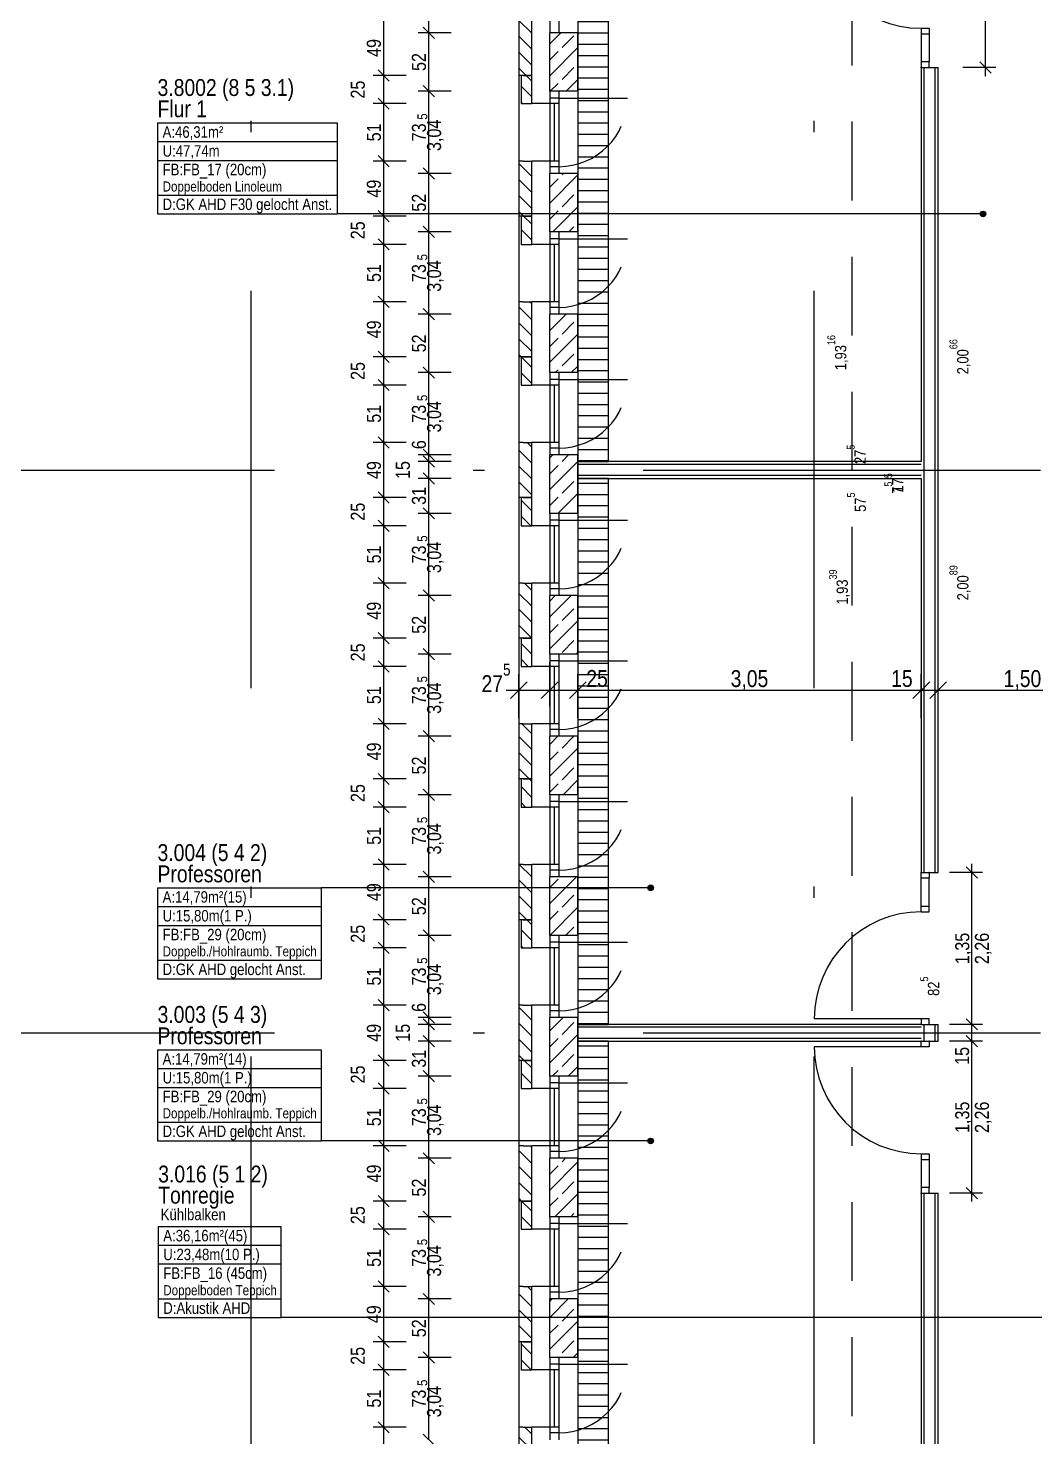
# Model space of a CAD drawing. Extents: x 0.1 to 69.2, y -3.1 to 71.7.
# Drawn here: x 27.83 to 36.78, y 35.44 to 47.95 of the extents above; entities that cross this region are included whole.
import ezdxf

# ---------------------------------------------------------------- set-up
doc = ezdxf.new("R2010")
doc.units = 0
doc.header["$MEASUREMENT"] = 0
doc.linetypes.add('Strichlinie oben', pattern=[0.0012, 0.0007, -0.0005])
doc.linetypes.add('Strichpunktlinie', pattern=[0.006703, 0.003528, -0.001764, 0, -0.001411])
for name, color, linetype in [('A11 Achsen.A', 7, 'Continuous'), ('A27 Unterzug.TK', 7, 'Continuous'), ('A33 Beton Schnitt.TK', 7, 'Continuous'), ('A33 Beton uns oben.TK', 7, 'Continuous'), ('A35 Mauer Schnitt.TK', 7, 'Continuous'), ('A35 Mauer Schnitt_Versatzstein.TK', 7, 'Continuous'), ('A43 Leichte Trennwand.NK', 7, 'Continuous'), ('A48 Fenster.TU', 7, 'Continuous'), ('A54 Heizung Konvektoren.HT', 7, 'Continuous'), ('A71 Bem100.TX', 7, 'Continuous'), ('A74 Raumstempel.TX', 7, 'Continuous')]:
    doc.layers.add(name, color=color, linetype=linetype)
doc.styles.add('ERSTELLTER_STIL_1', font='ARIALN.TTF')
pattern_1 = [(0, (-18.97232, -5.88776), (0, 0.1), [])]
pattern_2 = [(135, (-18.97232, -5.88776), (0.07071068, 0.07071068), [])]
pattern_3 = [(45, (-18.97232, -5.88776), (-0.14142136, 0.14142136), []), (45, (-19.04303, -5.81705), (-0.14142136, 0.14142136), [0.15, -0.05])]

msp = doc.modelspace()

# ---------------------------------------------------------------- hatches: boundary and pattern name
at = {"layer": 'A33 Beton Schnitt.TK', "linetype": 'Continuous', "ltscale": 1000}
h = msp.add_hatch(dxfattribs=at)
h.set_pattern_fill('BETON__STAHLBETON_0003', color=256, scale=100, style=0, pattern_type=2)
h.set_pattern_definition(pattern_3)
h.paths.add_polyline_path([(32.467, 47.914), (32.467, 47.394), (32.547, 47.394), (32.717, 47.394), (32.717, 47.914), (32.547, 47.914)], flags=0)
h = msp.add_hatch(dxfattribs=at)
h.set_pattern_fill('BETON__STAHLBETON_0003', color=256, scale=100, style=0, pattern_type=2)
h.set_pattern_definition(pattern_3)
h.paths.add_polyline_path([(32.467, 46.664), (32.467, 46.144), (32.547, 46.144), (32.717, 46.144), (32.717, 46.664), (32.547, 46.664)], flags=0)
h = msp.add_hatch(dxfattribs=at)
h.set_pattern_fill('BETON__STAHLBETON_0003', color=256, scale=100, style=0, pattern_type=2)
h.set_pattern_definition(pattern_3)
h.paths.add_polyline_path([(32.467, 45.414), (32.467, 44.894), (32.547, 44.894), (32.717, 44.894), (32.717, 45.414), (32.547, 45.414)], flags=0)
h = msp.add_hatch(dxfattribs=at)
h.set_pattern_fill('BETON__STAHLBETON_0003', color=256, scale=100, style=0, pattern_type=2)
h.set_pattern_definition(pattern_3)
h.paths.add_polyline_path([(32.467, 44.164), (32.467, 43.644), (32.547, 43.644), (32.717, 43.644), (32.717, 44.164), (32.547, 44.164)], flags=0)
h = msp.add_hatch(dxfattribs=at)
h.set_pattern_fill('BETON__STAHLBETON_0003', color=256, scale=100, style=0, pattern_type=2)
h.set_pattern_definition(pattern_3)
h.paths.add_polyline_path([(32.467, 42.914), (32.467, 42.394), (32.547, 42.394), (32.717, 42.394), (32.717, 42.914), (32.547, 42.914)], flags=0)
h = msp.add_hatch(dxfattribs=at)
h.set_pattern_fill('BETON__STAHLBETON_0003', color=256, scale=100, style=0, pattern_type=2)
h.set_pattern_definition(pattern_3)
h.paths.add_polyline_path([(32.467, 41.664), (32.467, 41.144), (32.547, 41.144), (32.717, 41.144), (32.717, 41.664), (32.547, 41.664)], flags=0)
h = msp.add_hatch(dxfattribs=at)
h.set_pattern_fill('BETON__STAHLBETON_0003', color=256, scale=100, style=0, pattern_type=2)
h.set_pattern_definition(pattern_3)
h.paths.add_polyline_path([(32.467, 40.414), (32.467, 39.894), (32.547, 39.894), (32.717, 39.894), (32.717, 40.414), (32.547, 40.414)], flags=0)
h = msp.add_hatch(dxfattribs=at)
h.set_pattern_fill('BETON__STAHLBETON_0003', color=256, scale=100, style=0, pattern_type=2)
h.set_pattern_definition(pattern_3)
h.paths.add_polyline_path([(32.467, 39.164), (32.467, 38.644), (32.547, 38.644), (32.717, 38.644), (32.717, 39.164), (32.547, 39.164)], flags=0)
h = msp.add_hatch(dxfattribs=at)
h.set_pattern_fill('BETON__STAHLBETON_0003', color=256, scale=100, style=0, pattern_type=2)
h.set_pattern_definition(pattern_3)
h.paths.add_polyline_path([(32.547, 37.914), (32.467, 37.914), (32.467, 37.394), (32.547, 37.394), (32.717, 37.394), (32.717, 37.914)], flags=0)
h = msp.add_hatch(dxfattribs=at)
h.set_pattern_fill('BETON__STAHLBETON_0003', color=256, scale=100, style=0, pattern_type=2)
h.set_pattern_definition(pattern_3)
h.paths.add_polyline_path([(32.467, 36.144), (32.547, 36.144), (32.717, 36.144), (32.717, 36.664), (32.547, 36.664), (32.467, 36.664)], flags=0)
at = {"layer": 'A35 Mauer Schnitt.TK', "linetype": 'Continuous', "ltscale": 1000}
h = msp.add_hatch(dxfattribs=at)
h.set_pattern_fill('MW_HLZ_0003', color=256, scale=100, style=0, pattern_type=2)
h.set_pattern_definition(pattern_2)
h.paths.add_polyline_path([(32.192, 47.534), (32.307, 47.534), (32.307, 48.024), (32.192, 48.024)], flags=0)
h = msp.add_hatch(dxfattribs=at)
h.set_pattern_fill('MW_HLZ_0003', color=256, scale=100, style=0, pattern_type=2)
h.set_pattern_definition(pattern_2)
h.paths.add_polyline_path([(32.192, 46.284), (32.307, 46.284), (32.307, 46.774), (32.192, 46.774)], flags=0)
h = msp.add_hatch(dxfattribs=at)
h.set_pattern_fill('MW_HLZ_0003', color=256, scale=100, style=0, pattern_type=2)
h.set_pattern_definition(pattern_2)
h.paths.add_polyline_path([(32.192, 45.034), (32.307, 45.034), (32.307, 45.524), (32.192, 45.524)], flags=0)
h = msp.add_hatch(dxfattribs=at)
h.set_pattern_fill('MW_HLZ_0003', color=256, scale=100, style=0, pattern_type=2)
h.set_pattern_definition(pattern_2)
h.paths.add_polyline_path([(32.192, 43.784), (32.307, 43.784), (32.307, 44.274), (32.192, 44.274)], flags=0)
h = msp.add_hatch(dxfattribs=at)
h.set_pattern_fill('MW_HLZ_0003', color=256, scale=100, style=0, pattern_type=2)
h.set_pattern_definition(pattern_2)
h.paths.add_polyline_path([(32.192, 42.534), (32.307, 42.534), (32.307, 43.024), (32.192, 43.024)], flags=0)
h = msp.add_hatch(dxfattribs=at)
h.set_pattern_fill('MW_HLZ_0003', color=256, scale=100, style=0, pattern_type=2)
h.set_pattern_definition(pattern_2)
h.paths.add_polyline_path([(32.192, 41.284), (32.307, 41.284), (32.307, 41.774), (32.192, 41.774)], flags=0)
h = msp.add_hatch(dxfattribs=at)
h.set_pattern_fill('MW_HLZ_0003', color=256, scale=100, style=0, pattern_type=2)
h.set_pattern_definition(pattern_2)
h.paths.add_polyline_path([(32.192, 40.034), (32.307, 40.034), (32.307, 40.524), (32.192, 40.524)], flags=0)
h = msp.add_hatch(dxfattribs=at)
h.set_pattern_fill('MW_HLZ_0003', color=256, scale=100, style=0, pattern_type=2)
h.set_pattern_definition(pattern_2)
h.paths.add_polyline_path([(32.192, 38.784), (32.307, 38.784), (32.307, 39.274), (32.192, 39.274)], flags=0)
h = msp.add_hatch(dxfattribs=at)
h.set_pattern_fill('MW_HLZ_0003', color=256, scale=100, style=0, pattern_type=2)
h.set_pattern_definition(pattern_2)
h.paths.add_polyline_path([(32.192, 37.534), (32.307, 37.534), (32.307, 38.024), (32.192, 38.024)], flags=0)
h = msp.add_hatch(dxfattribs=at)
h.set_pattern_fill('MW_HLZ_0003', color=256, scale=100, style=0, pattern_type=2)
h.set_pattern_definition(pattern_2)
h.paths.add_polyline_path([(32.192, 36.284), (32.307, 36.284), (32.307, 36.774), (32.192, 36.774)], flags=0)
h = msp.add_hatch(dxfattribs=at)
h.set_pattern_fill('MW_HLZ_0003', color=256, scale=100, style=0, pattern_type=2)
h.set_pattern_definition(pattern_2)
h.paths.add_polyline_path([(32.192, 35.034), (32.307, 35.034), (32.307, 35.524), (32.192, 35.524)], flags=0)
at = {"layer": 'A35 Mauer Schnitt_Versatzstein.TK', "linetype": 'Continuous', "ltscale": 1000}
h = msp.add_hatch(dxfattribs=at)
h.set_pattern_fill('MW_HLZ_0003', color=256, scale=100, style=0, pattern_type=2)
h.set_pattern_definition(pattern_2)
h.paths.add_polyline_path([(32.307, 47.284), (32.307, 47.534), (32.212, 47.534), (32.212, 47.284)], flags=0)
h = msp.add_hatch(dxfattribs=at)
h.set_pattern_fill('MW_HLZ_0003', color=256, scale=100, style=0, pattern_type=2)
h.set_pattern_definition(pattern_2)
h.paths.add_polyline_path([(32.307, 46.034), (32.307, 46.284), (32.212, 46.284), (32.212, 46.034)], flags=0)
h = msp.add_hatch(dxfattribs=at)
h.set_pattern_fill('MW_HLZ_0003', color=256, scale=100, style=0, pattern_type=2)
h.set_pattern_definition(pattern_2)
h.paths.add_polyline_path([(32.307, 44.784), (32.307, 45.034), (32.212, 45.034), (32.212, 44.784)], flags=0)
h = msp.add_hatch(dxfattribs=at)
h.set_pattern_fill('MW_HLZ_0003', color=256, scale=100, style=0, pattern_type=2)
h.set_pattern_definition(pattern_2)
h.paths.add_polyline_path([(32.307, 43.534), (32.307, 43.784), (32.212, 43.784), (32.212, 43.534)], flags=0)
h = msp.add_hatch(dxfattribs=at)
h.set_pattern_fill('MW_HLZ_0003', color=256, scale=100, style=0, pattern_type=2)
h.set_pattern_definition(pattern_2)
h.paths.add_polyline_path([(32.307, 42.284), (32.307, 42.534), (32.212, 42.534), (32.212, 42.284)], flags=0)
h = msp.add_hatch(dxfattribs=at)
h.set_pattern_fill('MW_HLZ_0003', color=256, scale=100, style=0, pattern_type=2)
h.set_pattern_definition(pattern_2)
h.paths.add_polyline_path([(32.307, 41.034), (32.307, 41.284), (32.212, 41.284), (32.212, 41.034)], flags=0)
h = msp.add_hatch(dxfattribs=at)
h.set_pattern_fill('MW_HLZ_0003', color=256, scale=100, style=0, pattern_type=2)
h.set_pattern_definition(pattern_2)
h.paths.add_polyline_path([(32.307, 39.784), (32.307, 40.034), (32.212, 40.034), (32.212, 39.784)], flags=0)
h = msp.add_hatch(dxfattribs=at)
h.set_pattern_fill('MW_HLZ_0003', color=256, scale=100, style=0, pattern_type=2)
h.set_pattern_definition(pattern_2)
h.paths.add_polyline_path([(32.307, 38.534), (32.307, 38.784), (32.212, 38.784), (32.212, 38.534)], flags=0)
h = msp.add_hatch(dxfattribs=at)
h.set_pattern_fill('MW_HLZ_0003', color=256, scale=100, style=0, pattern_type=2)
h.set_pattern_definition(pattern_2)
h.paths.add_polyline_path([(32.307, 37.284), (32.307, 37.534), (32.212, 37.534), (32.212, 37.284)], flags=0)
h = msp.add_hatch(dxfattribs=at)
h.set_pattern_fill('MW_HLZ_0003', color=256, scale=100, style=0, pattern_type=2)
h.set_pattern_definition(pattern_2)
h.paths.add_polyline_path([(32.307, 36.034), (32.307, 36.284), (32.212, 36.284), (32.212, 36.034)], flags=0)
at = {"layer": 'A54 Heizung Konvektoren.HT', "linetype": 'Continuous', "ltscale": 1000}
h = msp.add_hatch(dxfattribs=at)
h.set_pattern_fill('HOLZ_SCHALUNG_LIEGEND__1_A2', color=256, scale=100, style=0, pattern_type=2)
h.set_pattern_definition(pattern_1)
h.paths.add_polyline_path([(32.989, 44.104), (32.989, 48.954), (32.717, 48.954), (32.717, 44.104)], flags=0)
h = msp.add_hatch(dxfattribs=at)
h.set_pattern_fill('HOLZ_SCHALUNG_LIEGEND__1_A2', color=256, scale=100, style=0, pattern_type=2)
h.set_pattern_definition(pattern_1)
h.paths.add_polyline_path([(32.989, 39.104), (32.989, 43.954), (32.717, 43.954), (32.717, 39.104)], flags=0)
h = msp.add_hatch(dxfattribs=at)
h.set_pattern_fill('HOLZ_SCHALUNG_LIEGEND__1_A2', color=256, scale=100, style=0, pattern_type=2)
h.set_pattern_definition(pattern_1)
h.paths.add_polyline_path([(32.989, 34.104), (32.989, 38.954), (32.717, 38.954), (32.717, 34.104)], flags=0)
at = {"layer": 'A74 Raumstempel.TX', "linetype": 'Continuous'}
for points in [[(36.341, 46.304), (36.339, 46.314), (36.333, 46.322), (36.325, 46.327), (36.316, 46.329), (36.306, 46.327), (36.298, 46.322), (36.293, 46.314), (36.291, 46.304), (36.293, 46.295), (36.298, 46.287), (36.306, 46.281), (36.316, 46.279), (36.325, 46.281), (36.333, 46.287), (36.339, 46.295)], [(33.388, 40.317), (33.386, 40.326), (33.381, 40.335), (33.373, 40.34), (33.363, 40.342), (33.353, 40.34), (33.345, 40.335), (33.34, 40.326), (33.338, 40.317), (33.34, 40.307), (33.345, 40.299), (33.353, 40.294), (33.363, 40.292), (33.373, 40.294), (33.381, 40.299), (33.386, 40.307)], [(33.388, 38.068), (33.386, 38.078), (33.381, 38.086), (33.373, 38.092), (33.363, 38.093), (33.353, 38.092), (33.345, 38.086), (33.34, 38.078), (33.338, 38.068), (33.34, 38.059), (33.345, 38.051), (33.353, 38.045), (33.363, 38.043), (33.373, 38.045), (33.381, 38.051), (33.386, 38.059)]]:
    msp.add_hatch(color=256, dxfattribs=at).paths.add_polyline_path(points, flags=0)

# ---------------------------------------------------------------- linework, layer by layer
at = {"layer": 'A11 Achsen.A', "linetype": 'Strichpunktlinie', "ltscale": 1000}
for p, q in [((29.812, 66.029), (29.812, -2.341)), ((34.812, 66.029), (34.812, -2.341)), ((19.692, 44.029), (61.182, 44.029)), ((19.692, 39.029), (61.182, 39.029))]:
    msp.add_line(p, q, dxfattribs=at)
at = {"layer": 'A27 Unterzug.TK', "linetype": 'Continuous', "ltscale": 1000}
for p, q in [((32.547, 47.914), (32.467, 47.914)), ((32.717, 47.914), (32.547, 47.914)), ((35.767, 47.604), (35.792, 47.604)), ((35.792, 47.604), (35.837, 47.604)), ((35.837, 47.604), (35.892, 47.604)), ((35.892, 47.604), (35.917, 47.604)), ((32.547, 47.394), (32.467, 47.394)), ((32.717, 47.394), (32.547, 47.394)), ((32.547, 46.664), (32.467, 46.664)), ((32.717, 46.664), (32.547, 46.664)), ((32.547, 46.144), (32.467, 46.144)), ((32.717, 46.144), (32.547, 46.144)), ((32.547, 45.414), (32.467, 45.414)), ((32.717, 45.414), (32.547, 45.414)), ((32.547, 44.894), (32.467, 44.894)), ((32.717, 44.894), (32.547, 44.894)), ((32.547, 44.164), (32.467, 44.164)), ((32.717, 44.164), (32.547, 44.164)), ((32.547, 43.644), (32.467, 43.644)), ((32.717, 43.644), (32.547, 43.644)), ((32.547, 42.914), (32.467, 42.914)), ((32.717, 42.914), (32.547, 42.914)), ((32.547, 42.394), (32.467, 42.394)), ((32.717, 42.394), (32.547, 42.394)), ((32.547, 41.664), (32.467, 41.664)), ((32.717, 41.664), (32.547, 41.664)), ((32.547, 41.144), (32.467, 41.144)), ((32.717, 41.144), (32.547, 41.144)), ((35.767, 40.454), (35.792, 40.454)), ((35.792, 40.454), (35.837, 40.454)), ((35.837, 40.454), (35.892, 40.454)), ((35.892, 40.454), (35.917, 40.454)), ((32.547, 40.414), (32.467, 40.414)), ((32.717, 40.414), (32.547, 40.414)), ((32.547, 39.894), (32.467, 39.894)), ((32.717, 39.894), (32.547, 39.894)), ((32.547, 39.164), (32.467, 39.164)), ((32.717, 39.164), (32.547, 39.164)), ((35.767, 39.104), (35.792, 39.104)), ((35.792, 39.104), (35.837, 39.104)), ((35.837, 39.104), (35.892, 39.104)), ((35.892, 39.104), (35.917, 39.104)), ((35.767, 38.954), (35.792, 38.954)), ((35.792, 38.954), (35.837, 38.954)), ((35.837, 38.954), (35.892, 38.954)), ((35.892, 38.954), (35.917, 38.954)), ((32.547, 38.644), (32.467, 38.644)), ((32.717, 38.644), (32.547, 38.644)), ((32.547, 37.914), (32.467, 37.914)), ((32.717, 37.914), (32.547, 37.914)), ((35.767, 37.604), (35.792, 37.604)), ((35.792, 37.604), (35.837, 37.604)), ((35.837, 37.604), (35.892, 37.604)), ((35.892, 37.604), (35.917, 37.604)), ((32.547, 37.394), (32.467, 37.394)), ((32.717, 37.394), (32.547, 37.394)), ((32.547, 36.664), (32.467, 36.664)), ((32.717, 36.664), (32.547, 36.664)), ((32.547, 36.144), (32.467, 36.144)), ((32.717, 36.144), (32.547, 36.144))]:
    msp.add_line(p, q, dxfattribs=at)
at = {"layer": 'A33 Beton Schnitt.TK', "linetype": 'Continuous', "ltscale": 1000}
for p, q in [((32.467, 48.644), (32.467, 47.914)), ((32.547, 48.644), (32.547, 47.914)), ((32.717, 48.644), (32.717, 47.914)), ((32.467, 47.394), (32.467, 47.914)), ((32.547, 47.914), (32.467, 47.914)), ((32.547, 47.914), (32.467, 47.914)), ((32.547, 47.914), (32.467, 47.914)), ((32.547, 47.394), (32.467, 47.394)), ((32.547, 47.394), (32.467, 47.394)), ((32.467, 47.394), (32.467, 46.664)), ((32.547, 47.394), (32.467, 47.394)), ((32.547, 47.394), (32.547, 46.664)), ((32.717, 47.394), (32.717, 46.664)), ((32.467, 47.284), (32.307, 47.284)), ((32.547, 47.284), (32.467, 47.284)), ((32.507, 47.284), (32.507, 46.774)), ((32.467, 46.774), (32.307, 46.774)), ((32.547, 46.774), (32.467, 46.774)), ((32.467, 46.144), (32.467, 46.664)), ((32.547, 46.664), (32.467, 46.664)), ((32.547, 46.664), (32.467, 46.664)), ((32.547, 46.664), (32.467, 46.664)), ((32.547, 46.144), (32.467, 46.144)), ((32.547, 46.144), (32.467, 46.144)), ((32.467, 46.144), (32.467, 45.414)), ((32.547, 46.144), (32.467, 46.144)), ((32.547, 46.144), (32.547, 45.414)), ((32.717, 46.144), (32.717, 45.414)), ((32.467, 46.034), (32.307, 46.034)), ((32.547, 46.034), (32.467, 46.034)), ((32.507, 46.034), (32.507, 45.524)), ((32.467, 45.524), (32.307, 45.524)), ((32.547, 45.524), (32.467, 45.524)), ((32.467, 44.894), (32.467, 45.414)), ((32.547, 45.414), (32.467, 45.414)), ((32.547, 45.414), (32.467, 45.414)), ((32.547, 45.414), (32.467, 45.414)), ((32.547, 44.894), (32.467, 44.894)), ((32.547, 44.894), (32.467, 44.894)), ((32.467, 44.894), (32.467, 44.164)), ((32.547, 44.894), (32.467, 44.894)), ((32.547, 44.894), (32.547, 44.164)), ((32.717, 44.894), (32.717, 44.164)), ((32.467, 44.784), (32.307, 44.784)), ((32.547, 44.784), (32.467, 44.784)), ((32.507, 44.784), (32.507, 44.274)), ((32.467, 44.274), (32.307, 44.274)), ((32.547, 44.274), (32.467, 44.274)), ((32.467, 43.644), (32.467, 44.164)), ((32.547, 44.164), (32.467, 44.164)), ((32.547, 44.164), (32.467, 44.164)), ((32.547, 44.164), (32.467, 44.164)), ((32.547, 43.644), (32.467, 43.644)), ((32.547, 43.644), (32.467, 43.644)), ((32.467, 43.644), (32.467, 42.914)), ((32.547, 43.644), (32.467, 43.644)), ((32.547, 43.644), (32.547, 42.914)), ((32.717, 43.644), (32.717, 42.914)), ((32.467, 43.534), (32.307, 43.534)), ((32.547, 43.534), (32.467, 43.534)), ((32.507, 43.534), (32.507, 43.024)), ((32.467, 43.024), (32.307, 43.024)), ((32.547, 43.024), (32.467, 43.024)), ((32.467, 42.394), (32.467, 42.914)), ((32.547, 42.914), (32.467, 42.914)), ((32.547, 42.914), (32.467, 42.914)), ((32.547, 42.914), (32.467, 42.914)), ((32.547, 42.394), (32.467, 42.394)), ((32.547, 42.394), (32.467, 42.394)), ((32.467, 42.394), (32.467, 41.664)), ((32.547, 42.394), (32.467, 42.394)), ((32.547, 42.394), (32.547, 41.664)), ((32.717, 42.394), (32.717, 41.664)), ((32.467, 42.284), (32.307, 42.284)), ((32.547, 42.284), (32.467, 42.284)), ((32.507, 42.284), (32.507, 41.774)), ((32.467, 41.774), (32.307, 41.774)), ((32.547, 41.774), (32.467, 41.774)), ((32.467, 41.144), (32.467, 41.664)), ((32.547, 41.664), (32.467, 41.664)), ((32.547, 41.664), (32.467, 41.664)), ((32.547, 41.664), (32.467, 41.664)), ((32.547, 41.144), (32.467, 41.144)), ((32.547, 41.144), (32.467, 41.144)), ((32.467, 41.144), (32.467, 40.414)), ((32.547, 41.144), (32.467, 41.144)), ((32.547, 41.144), (32.547, 40.414)), ((32.717, 41.144), (32.717, 40.414)), ((32.467, 41.034), (32.307, 41.034)), ((32.547, 41.034), (32.467, 41.034)), ((32.507, 41.034), (32.507, 40.524)), ((32.467, 40.524), (32.307, 40.524)), ((32.547, 40.524), (32.467, 40.524)), ((32.467, 39.894), (32.467, 40.414)), ((32.547, 40.414), (32.467, 40.414)), ((32.547, 40.414), (32.467, 40.414)), ((32.547, 40.414), (32.467, 40.414)), ((32.547, 39.894), (32.467, 39.894)), ((32.547, 39.894), (32.467, 39.894)), ((32.467, 39.894), (32.467, 39.164)), ((32.547, 39.894), (32.467, 39.894)), ((32.547, 39.894), (32.547, 39.164)), ((32.717, 39.894), (32.717, 39.164)), ((32.467, 39.784), (32.307, 39.784)), ((32.547, 39.784), (32.467, 39.784)), ((32.507, 39.784), (32.507, 39.274)), ((32.467, 39.274), (32.307, 39.274)), ((32.547, 39.274), (32.467, 39.274)), ((32.467, 38.644), (32.467, 39.164)), ((32.547, 39.164), (32.467, 39.164)), ((32.547, 39.164), (32.467, 39.164)), ((32.547, 39.164), (32.467, 39.164)), ((32.547, 38.644), (32.467, 38.644)), ((32.547, 38.644), (32.467, 38.644)), ((32.467, 38.644), (32.467, 37.914)), ((32.547, 38.644), (32.467, 38.644)), ((32.547, 38.644), (32.547, 37.914)), ((32.717, 38.644), (32.717, 37.914)), ((32.467, 38.534), (32.307, 38.534)), ((32.547, 38.534), (32.467, 38.534)), ((32.507, 38.534), (32.507, 38.024)), ((32.467, 38.024), (32.307, 38.024)), ((32.547, 38.024), (32.467, 38.024)), ((32.467, 37.394), (32.467, 37.914)), ((32.547, 37.914), (32.467, 37.914)), ((32.547, 37.914), (32.467, 37.914)), ((32.547, 37.914), (32.467, 37.914)), ((32.547, 37.394), (32.467, 37.394)), ((32.547, 37.394), (32.467, 37.394)), ((32.467, 37.394), (32.467, 36.664)), ((32.547, 37.394), (32.467, 37.394)), ((32.547, 37.394), (32.547, 36.664)), ((32.717, 37.394), (32.717, 36.664)), ((32.467, 37.284), (32.307, 37.284)), ((32.547, 37.284), (32.467, 37.284)), ((32.507, 37.284), (32.507, 36.774)), ((32.467, 36.774), (32.307, 36.774)), ((32.547, 36.774), (32.467, 36.774)), ((32.467, 36.144), (32.467, 36.664)), ((32.547, 36.664), (32.467, 36.664)), ((32.547, 36.664), (32.467, 36.664)), ((32.547, 36.664), (32.467, 36.664)), ((32.547, 36.144), (32.467, 36.144)), ((32.547, 36.144), (32.467, 36.144)), ((32.467, 36.144), (32.467, 35.414)), ((32.547, 36.144), (32.467, 36.144)), ((32.547, 36.144), (32.547, 35.414)), ((32.717, 36.144), (32.717, 35.414)), ((32.467, 36.034), (32.307, 36.034)), ((32.547, 36.034), (32.467, 36.034)), ((32.507, 36.034), (32.507, 35.524)), ((32.467, 35.524), (32.307, 35.524)), ((32.547, 35.524), (32.467, 35.524))]:
    msp.add_line(p, q, dxfattribs=at)
at = {"layer": 'A33 Beton Schnitt.TK', "linetype": 'Continuous', "lineweight": 0, "ltscale": 1000, "flags": 128}
for points in [[(32.307, 47.914), (32.307, 47.394)], [(32.307, 46.664), (32.307, 46.144)], [(32.307, 45.414), (32.307, 44.894)], [(32.307, 44.164), (32.307, 43.644)], [(32.307, 42.914), (32.307, 42.394)], [(32.307, 41.664), (32.307, 41.144)], [(32.307, 40.414), (32.307, 39.894)], [(32.307, 39.164), (32.307, 38.644)], [(32.307, 37.914), (32.307, 37.394)], [(32.307, 36.664), (32.307, 36.144)]]:
    msp.add_lwpolyline(points, dxfattribs=at)
at = {"layer": 'A33 Beton Schnitt.TK', "linetype": 'Continuous', "ltscale": 1000, "flags": 128}
for points in [[(32.717, 47.394), (32.717, 47.914)], [(32.717, 46.144), (32.717, 46.664)], [(32.717, 44.894), (32.717, 45.414)], [(32.717, 43.644), (32.717, 44.164)], [(32.717, 42.394), (32.717, 42.914)], [(32.717, 41.144), (32.717, 41.664)], [(32.717, 39.894), (32.717, 40.414)], [(32.717, 38.644), (32.717, 39.164)], [(32.717, 37.394), (32.717, 37.914)], [(32.717, 36.144), (32.717, 36.664)]]:
    msp.add_lwpolyline(points, dxfattribs=at)
at = {"layer": 'A33 Beton uns oben.TK', "linetype": 'Strichlinie oben', "ltscale": 1000}
msp.add_line((35.154, 23.624), (35.154, 57.124), dxfattribs=at)
at = {"layer": 'A35 Mauer Schnitt.TK', "linetype": 'Continuous', "ltscale": 1000}
for p, q in [((32.232, 47.534), (32.192, 47.534)), ((32.192, 47.534), (32.192, 46.774)), ((32.232, 47.534), (32.307, 47.534)), ((32.232, 46.774), (32.192, 46.774)), ((32.232, 46.774), (32.307, 46.774)), ((32.232, 46.284), (32.192, 46.284)), ((32.192, 46.284), (32.192, 45.524)), ((32.232, 46.284), (32.307, 46.284)), ((32.232, 45.524), (32.192, 45.524)), ((32.232, 45.524), (32.307, 45.524)), ((32.232, 45.034), (32.192, 45.034)), ((32.192, 45.034), (32.192, 44.274)), ((32.232, 45.034), (32.307, 45.034)), ((32.232, 44.274), (32.192, 44.274)), ((32.232, 44.274), (32.307, 44.274)), ((32.232, 43.784), (32.192, 43.784)), ((32.192, 43.784), (32.192, 43.024)), ((32.232, 43.784), (32.307, 43.784)), ((32.232, 43.024), (32.192, 43.024)), ((32.232, 43.024), (32.307, 43.024)), ((32.232, 42.534), (32.192, 42.534)), ((32.192, 42.534), (32.192, 41.774)), ((32.232, 42.534), (32.307, 42.534)), ((32.232, 41.774), (32.192, 41.774)), ((32.232, 41.774), (32.307, 41.774)), ((32.232, 41.284), (32.192, 41.284)), ((32.192, 41.284), (32.192, 40.524)), ((32.232, 41.284), (32.307, 41.284)), ((32.232, 40.524), (32.192, 40.524)), ((32.232, 40.524), (32.307, 40.524)), ((32.232, 40.034), (32.192, 40.034)), ((32.192, 40.034), (32.192, 39.274)), ((32.232, 40.034), (32.307, 40.034)), ((32.232, 39.274), (32.192, 39.274)), ((32.232, 39.274), (32.307, 39.274)), ((32.232, 38.784), (32.192, 38.784)), ((32.192, 38.784), (32.192, 38.024)), ((32.232, 38.784), (32.307, 38.784)), ((32.232, 38.024), (32.192, 38.024)), ((32.232, 38.024), (32.307, 38.024)), ((32.232, 37.534), (32.192, 37.534)), ((32.192, 37.534), (32.192, 36.774)), ((32.232, 37.534), (32.307, 37.534)), ((32.232, 36.774), (32.192, 36.774)), ((32.232, 36.774), (32.307, 36.774)), ((32.232, 36.284), (32.192, 36.284)), ((32.192, 36.284), (32.192, 35.524)), ((32.232, 36.284), (32.307, 36.284)), ((32.232, 35.524), (32.192, 35.524)), ((32.232, 35.524), (32.307, 35.524))]:
    msp.add_line(p, q, dxfattribs=at)
at = {"layer": 'A35 Mauer Schnitt.TK', "linetype": 'Continuous', "ltscale": 1000, "flags": 128}
for points in [[(32.192, 48.024), (32.192, 47.534)], [(32.307, 47.534), (32.307, 48.024)], [(32.192, 46.774), (32.192, 46.284)], [(32.307, 46.284), (32.307, 46.774)], [(32.192, 45.524), (32.192, 45.034)], [(32.307, 45.034), (32.307, 45.524)], [(32.192, 44.274), (32.192, 43.784)], [(32.307, 43.784), (32.307, 44.274)], [(32.192, 43.024), (32.192, 42.534)], [(32.307, 42.534), (32.307, 43.024)], [(32.192, 41.774), (32.192, 41.284)], [(32.307, 41.284), (32.307, 41.774)], [(32.192, 40.524), (32.192, 40.034)], [(32.307, 40.034), (32.307, 40.524)], [(32.192, 39.274), (32.192, 38.784)], [(32.307, 38.784), (32.307, 39.274)], [(32.192, 38.024), (32.192, 37.534)], [(32.307, 37.534), (32.307, 38.024)], [(32.192, 36.774), (32.192, 36.284)], [(32.307, 36.284), (32.307, 36.774)], [(32.192, 35.524), (32.192, 35.034)], [(32.307, 35.034), (32.307, 35.524)]]:
    msp.add_lwpolyline(points, dxfattribs=at)
at = {"layer": 'A35 Mauer Schnitt_Versatzstein.TK', "linetype": 'Continuous', "ltscale": 1000, "flags": 128}
for points in [[(32.307, 47.534), (32.212, 47.534)], [(32.212, 47.534), (32.212, 47.284)], [(32.307, 47.284), (32.307, 47.534)], [(32.212, 47.284), (32.307, 47.284)], [(32.307, 46.284), (32.212, 46.284)], [(32.212, 46.284), (32.212, 46.034)], [(32.307, 46.034), (32.307, 46.284)], [(32.212, 46.034), (32.307, 46.034)], [(32.307, 45.034), (32.212, 45.034)], [(32.212, 45.034), (32.212, 44.784)], [(32.307, 44.784), (32.307, 45.034)], [(32.212, 44.784), (32.307, 44.784)], [(32.307, 43.784), (32.212, 43.784)], [(32.212, 43.784), (32.212, 43.534)], [(32.307, 43.534), (32.307, 43.784)], [(32.212, 43.534), (32.307, 43.534)], [(32.307, 42.534), (32.212, 42.534)], [(32.212, 42.534), (32.212, 42.284)], [(32.307, 42.284), (32.307, 42.534)], [(32.212, 42.284), (32.307, 42.284)], [(32.307, 41.284), (32.212, 41.284)], [(32.212, 41.284), (32.212, 41.034)], [(32.307, 41.034), (32.307, 41.284)], [(32.212, 41.034), (32.307, 41.034)], [(32.307, 40.034), (32.212, 40.034)], [(32.212, 40.034), (32.212, 39.784)], [(32.307, 39.784), (32.307, 40.034)], [(32.212, 39.784), (32.307, 39.784)], [(32.307, 38.784), (32.212, 38.784)], [(32.212, 38.784), (32.212, 38.534)], [(32.307, 38.534), (32.307, 38.784)], [(32.212, 38.534), (32.307, 38.534)], [(32.307, 37.534), (32.212, 37.534)], [(32.212, 37.534), (32.212, 37.284)], [(32.307, 37.284), (32.307, 37.534)], [(32.212, 37.284), (32.307, 37.284)], [(32.307, 36.284), (32.212, 36.284)], [(32.212, 36.284), (32.212, 36.034)], [(32.307, 36.034), (32.307, 36.284)], [(32.212, 36.034), (32.307, 36.034)]]:
    msp.add_lwpolyline(points, dxfattribs=at)
at = {"layer": 'A43 Leichte Trennwand.NK', "linetype": 'Continuous', "ltscale": 1000}
for p, q in [((35.767, 47.954), (35.837, 47.954)), ((35.767, 47.954), (35.767, 47.654)), ((35.837, 47.954), (35.837, 47.654)), ((35.767, 47.904), (35.837, 47.904)), ((35.837, 47.654), (35.767, 47.654)), ((35.767, 47.654), (35.767, 47.604)), ((35.767, 47.604), (35.837, 47.604)), ((35.767, 47.604), (35.792, 47.604)), ((35.792, 40.454), (35.792, 47.604)), ((35.792, 47.604), (35.837, 47.604)), ((35.837, 47.604), (35.837, 47.654)), ((35.892, 40.454), (35.892, 47.604)), ((35.767, 44.079), (32.717, 44.079)), ((35.767, 43.979), (32.717, 43.979)), ((35.767, 40.454), (35.837, 40.454)), ((35.767, 40.404), (35.767, 40.454)), ((35.767, 40.454), (35.792, 40.454)), ((35.792, 40.454), (35.837, 40.454)), ((35.837, 40.454), (35.837, 40.404)), ((35.837, 40.404), (35.767, 40.404)), ((35.767, 40.104), (35.767, 40.404)), ((35.837, 40.104), (35.837, 40.404)), ((35.767, 40.154), (35.837, 40.154)), ((35.767, 40.104), (35.837, 40.104)), ((35.767, 39.079), (32.717, 39.079)), ((35.767, 39.154), (34.817, 39.154)), ((35.837, 39.154), (35.767, 39.154)), ((35.767, 39.154), (35.767, 39.104)), ((35.767, 39.104), (35.837, 39.104)), ((35.767, 39.104), (35.792, 39.104)), ((35.792, 38.954), (35.792, 39.104)), ((35.792, 39.104), (35.837, 39.104)), ((35.837, 39.104), (35.837, 39.154)), ((35.892, 38.954), (35.892, 39.104)), ((35.767, 38.979), (32.717, 38.979)), ((35.767, 38.954), (35.837, 38.954)), ((35.767, 38.904), (35.767, 38.954)), ((35.767, 38.954), (35.792, 38.954)), ((35.792, 38.954), (35.837, 38.954)), ((35.837, 38.954), (35.837, 38.904)), ((35.767, 38.904), (34.817, 38.904)), ((35.837, 38.904), (35.767, 38.904)), ((35.767, 37.954), (35.837, 37.954)), ((35.767, 37.954), (35.767, 37.654)), ((35.837, 37.954), (35.837, 37.654)), ((35.767, 37.904), (35.837, 37.904)), ((35.837, 37.654), (35.767, 37.654)), ((35.767, 37.654), (35.767, 37.604)), ((35.767, 37.604), (35.837, 37.604)), ((35.767, 37.604), (35.792, 37.604)), ((35.792, 32.652), (35.792, 37.604)), ((35.792, 37.604), (35.837, 37.604)), ((35.837, 37.604), (35.837, 37.654)), ((35.892, 32.652), (35.892, 37.604))]:
    msp.add_line(p, q, dxfattribs=at)
at = {"layer": 'A43 Leichte Trennwand.NK', "linetype": 'Continuous', "ltscale": 1000, "flags": 128}
for points in [[(35.767, 47.604), (35.767, 44.104)], [(35.917, 40.454), (35.917, 47.604)], [(35.767, 44.104), (32.717, 44.104)], [(32.717, 44.104), (32.717, 43.954)], [(32.717, 43.954), (35.767, 43.954)], [(35.767, 43.954), (35.767, 40.454)], [(35.767, 39.104), (32.717, 39.104)], [(32.717, 39.104), (32.717, 38.954)], [(35.917, 38.954), (35.917, 39.104)], [(32.717, 38.954), (35.767, 38.954)], [(35.767, 37.604), (35.767, 34.104)], [(35.917, 32.652), (35.917, 37.604)]]:
    msp.add_lwpolyline(points, dxfattribs=at)
at = {"layer": 'A43 Leichte Trennwand.NK', "linetype": 'Continuous', "ltscale": 1000}
for centre, start, end in [((35.767, 48.904), 180, 270), ((35.767, 39.154), 90, 180), ((35.767, 38.904), 180, 270)]:
    msp.add_arc(centre, 0.95, start, end, dxfattribs=at)
for p in [(35.767, 47.604), (35.837, 47.604), (35.767, 40.454), (35.837, 40.454), (35.767, 39.104), (35.837, 39.104), (35.767, 38.954), (35.837, 38.954), (35.767, 37.604), (35.837, 37.604)]:
    msp.add_point(p, dxfattribs=at)
at = {"layer": 'A48 Fenster.TU', "linetype": 'Continuous', "ltscale": 1000}
for p, q in [((32.547, 47.334), (32.467, 47.334)), ((32.547, 46.724), (32.467, 46.724)), ((32.547, 46.084), (32.467, 46.084)), ((32.547, 45.474), (32.467, 45.474)), ((32.547, 44.834), (32.467, 44.834)), ((32.547, 44.224), (32.467, 44.224)), ((32.547, 43.584), (32.467, 43.584)), ((32.547, 42.974), (32.467, 42.974)), ((32.547, 42.334), (32.467, 42.334)), ((32.547, 41.724), (32.467, 41.724)), ((32.547, 41.084), (32.467, 41.084)), ((32.547, 40.474), (32.467, 40.474)), ((32.547, 39.834), (32.467, 39.834)), ((32.547, 39.224), (32.467, 39.224)), ((32.547, 38.584), (32.467, 38.584)), ((32.547, 37.974), (32.467, 37.974)), ((32.547, 37.334), (32.467, 37.334)), ((32.547, 36.724), (32.467, 36.724)), ((32.547, 36.084), (32.467, 36.084)), ((32.547, 35.474), (32.467, 35.474))]:
    msp.add_line(p, q, dxfattribs=at)
at = {"layer": 'A48 Fenster.TU', "linetype": 'Strichlinie oben', "ltscale": 1000}
for p, q in [((32.547, 47.334), (33.157, 47.334)), ((32.547, 46.084), (33.157, 46.084)), ((32.547, 44.834), (33.157, 44.834)), ((32.547, 43.584), (33.157, 43.584)), ((32.547, 42.334), (33.157, 42.334)), ((32.547, 41.084), (33.157, 41.084)), ((32.547, 39.834), (33.157, 39.834)), ((32.547, 38.584), (33.157, 38.584)), ((32.547, 37.334), (33.157, 37.334)), ((32.547, 36.084), (33.157, 36.084))]:
    msp.add_line(p, q, dxfattribs=at)
for centre in [(32.547, 47.334), (32.547, 46.084), (32.547, 44.834), (32.547, 43.584), (32.547, 42.334), (32.547, 41.084), (32.547, 39.834), (32.547, 38.584), (32.547, 37.334), (32.547, 36.084)]:
    msp.add_arc(centre, 0.61, 270, 0, dxfattribs=at)
at = {"layer": 'A54 Heizung Konvektoren.HT', "linetype": 'Continuous', "ltscale": 1000}
for p, q in [((32.717, 48.954), (32.717, 44.104)), ((32.989, 44.104), (32.989, 48.954)), ((32.717, 44.104), (32.989, 44.104)), ((32.989, 43.954), (32.717, 43.954)), ((32.717, 43.954), (32.717, 39.104)), ((32.989, 39.104), (32.989, 43.954)), ((32.717, 39.104), (32.989, 39.104)), ((32.989, 38.954), (32.717, 38.954)), ((32.717, 38.954), (32.717, 34.104)), ((32.989, 34.104), (32.989, 38.954))]:
    msp.add_line(p, q, dxfattribs=at)
at = {"layer": 'A71 Bem100.TX', "linetype": 'Continuous', "ltscale": 1000}
for p, q in [((36.338, 47.604), (36.338, 48.954)), ((31.392, 47.914), (31.392, 48.644)), ((30.992, 47.534), (30.992, 48.024)), ((31.342, 47.964), (31.442, 47.864)), ((31.592, 47.914), (31.298, 47.914)), ((31.392, 47.394), (31.392, 47.914)), ((30.942, 47.584), (31.042, 47.484)), ((36.431, 47.604), (36.138, 47.604)), ((36.288, 47.654), (36.388, 47.554)), ((36.338, 47.529), (36.338, 47.604)), ((31.192, 47.534), (30.898, 47.534)), ((30.992, 47.284), (30.992, 47.534)), ((31.342, 47.444), (31.442, 47.344)), ((30.942, 47.334), (31.042, 47.234)), ((31.592, 47.394), (31.298, 47.394)), ((31.392, 46.664), (31.392, 47.394)), ((31.192, 47.284), (30.898, 47.284)), ((30.992, 46.774), (30.992, 47.284)), ((30.942, 46.824), (31.042, 46.724)), ((31.192, 46.774), (30.898, 46.774)), ((30.992, 46.284), (30.992, 46.774)), ((31.342, 46.714), (31.442, 46.614)), ((31.592, 46.664), (31.298, 46.664)), ((31.392, 46.144), (31.392, 46.664)), ((30.942, 46.334), (31.042, 46.234)), ((31.192, 46.284), (30.898, 46.284)), ((30.992, 46.034), (30.992, 46.284)), ((31.342, 46.194), (31.442, 46.094)), ((30.942, 46.084), (31.042, 45.984)), ((31.592, 46.144), (31.298, 46.144)), ((31.392, 45.414), (31.392, 46.144)), ((31.192, 46.034), (30.898, 46.034)), ((30.992, 45.524), (30.992, 46.034)), ((30.942, 45.574), (31.042, 45.474)), ((31.192, 45.524), (30.898, 45.524)), ((30.992, 45.034), (30.992, 45.524)), ((31.342, 45.464), (31.442, 45.364)), ((31.592, 45.414), (31.298, 45.414)), ((31.392, 44.894), (31.392, 45.414)), ((30.942, 45.084), (31.042, 44.984)), ((31.192, 45.034), (30.898, 45.034)), ((30.992, 44.784), (30.992, 45.034)), ((31.342, 44.944), (31.442, 44.844)), ((30.942, 44.834), (31.042, 44.734)), ((31.592, 44.894), (31.298, 44.894)), ((31.392, 44.164), (31.392, 44.894)), ((31.192, 44.784), (30.898, 44.784)), ((30.992, 44.274), (30.992, 44.784)), ((30.942, 44.324), (31.042, 44.224)), ((31.192, 44.274), (30.898, 44.274)), ((30.992, 43.784), (30.992, 44.274)), ((31.342, 44.214), (31.442, 44.114)), ((31.592, 44.164), (31.298, 44.164)), ((31.592, 44.104), (31.298, 44.104)), ((31.342, 44.154), (31.442, 44.054)), ((31.392, 44.104), (31.392, 44.164)), ((31.392, 43.954), (31.392, 44.104)), ((31.592, 43.954), (31.298, 43.954)), ((31.342, 44.004), (31.442, 43.904)), ((31.392, 43.644), (31.392, 43.954)), ((30.942, 43.834), (31.042, 43.734)), ((31.192, 43.784), (30.898, 43.784)), ((30.992, 43.534), (30.992, 43.784)), ((31.342, 43.694), (31.442, 43.594)), ((30.942, 43.584), (31.042, 43.484)), ((31.592, 43.644), (31.298, 43.644)), ((31.392, 42.914), (31.392, 43.644)), ((31.192, 43.534), (30.898, 43.534)), ((30.992, 43.024), (30.992, 43.534)), ((30.942, 43.074), (31.042, 42.974)), ((31.192, 43.024), (30.898, 43.024)), ((30.992, 42.534), (30.992, 43.024)), ((31.342, 42.964), (31.442, 42.864)), ((31.592, 42.914), (31.298, 42.914)), ((31.392, 42.394), (31.392, 42.914)), ((30.942, 42.584), (31.042, 42.484)), ((31.192, 42.534), (30.898, 42.534)), ((30.992, 42.284), (30.992, 42.534)), ((31.342, 42.444), (31.442, 42.344)), ((30.942, 42.334), (31.042, 42.234)), ((31.592, 42.394), (31.298, 42.394)), ((31.392, 41.664), (31.392, 42.394)), ((32.467, 41.932), (32.467, 42.323)), ((31.192, 42.284), (30.898, 42.284)), ((30.992, 41.774), (30.992, 42.284)), ((32.192, 41.823), (32.192, 42.214)), ((32.717, 41.823), (32.717, 42.214)), ((35.767, 41.823), (35.767, 42.214)), ((35.917, 41.823), (35.917, 42.214)), ((32.079, 42.073), (32.192, 42.073)), ((32.267, 42.148), (32.117, 41.998)), ((32.192, 42.073), (32.467, 42.073)), ((32.542, 42.148), (32.392, 41.998)), ((32.467, 42.073), (32.717, 42.073)), ((32.792, 42.148), (32.642, 41.998)), ((32.717, 42.073), (35.767, 42.073)), ((35.842, 42.148), (35.692, 41.998)), ((35.767, 42.073), (35.917, 42.073)), ((35.992, 42.148), (35.842, 41.998)), ((35.917, 42.073), (37.417, 42.073)), ((30.942, 41.824), (31.042, 41.724)), ((31.192, 41.774), (30.898, 41.774)), ((30.992, 41.284), (30.992, 41.774)), ((31.342, 41.714), (31.442, 41.614)), ((31.592, 41.664), (31.298, 41.664)), ((31.392, 41.144), (31.392, 41.664)), ((30.942, 41.334), (31.042, 41.234)), ((31.192, 41.284), (30.898, 41.284)), ((30.992, 41.034), (30.992, 41.284)), ((31.342, 41.194), (31.442, 41.094)), ((30.942, 41.084), (31.042, 40.984)), ((31.592, 41.144), (31.298, 41.144)), ((31.392, 40.414), (31.392, 41.144)), ((31.192, 41.034), (30.898, 41.034)), ((30.992, 40.524), (30.992, 41.034)), ((30.942, 40.574), (31.042, 40.474)), ((31.192, 40.524), (30.898, 40.524)), ((30.992, 40.034), (30.992, 40.524)), ((31.342, 40.464), (31.442, 40.364)), ((36.31, 40.454), (36.017, 40.454)), ((36.267, 40.404), (36.167, 40.504)), ((36.217, 40.454), (36.217, 40.529)), ((36.217, 39.104), (36.217, 40.454)), ((31.592, 40.414), (31.298, 40.414)), ((31.392, 39.894), (31.392, 40.414)), ((30.942, 40.084), (31.042, 39.984)), ((31.192, 40.034), (30.898, 40.034)), ((30.992, 39.784), (30.992, 40.034)), ((31.342, 39.944), (31.442, 39.844)), ((30.942, 39.834), (31.042, 39.734)), ((31.592, 39.894), (31.298, 39.894)), ((31.392, 39.164), (31.392, 39.894)), ((31.192, 39.784), (30.898, 39.784)), ((30.992, 39.274), (30.992, 39.784)), ((30.942, 39.324), (31.042, 39.224)), ((31.192, 39.274), (30.898, 39.274)), ((30.992, 38.784), (30.992, 39.274)), ((31.342, 39.214), (31.442, 39.114)), ((31.592, 39.164), (31.298, 39.164)), ((31.592, 39.104), (31.298, 39.104)), ((31.342, 39.154), (31.442, 39.054)), ((31.392, 39.104), (31.392, 39.164)), ((31.392, 38.954), (31.392, 39.104)), ((36.31, 39.104), (36.017, 39.104)), ((36.167, 39.154), (36.267, 39.054)), ((36.217, 38.954), (36.217, 39.104)), ((31.592, 38.954), (31.298, 38.954)), ((31.342, 39.004), (31.442, 38.904)), ((31.392, 38.644), (31.392, 38.954)), ((36.31, 38.954), (36.017, 38.954)), ((36.167, 39.004), (36.267, 38.904)), ((36.217, 37.604), (36.217, 38.954)), ((30.942, 38.834), (31.042, 38.734)), ((31.192, 38.784), (30.898, 38.784)), ((30.992, 38.534), (30.992, 38.784)), ((31.342, 38.694), (31.442, 38.594)), ((30.942, 38.584), (31.042, 38.484)), ((31.592, 38.644), (31.298, 38.644)), ((31.392, 37.914), (31.392, 38.644)), ((31.192, 38.534), (30.898, 38.534)), ((30.992, 38.024), (30.992, 38.534)), ((30.942, 38.074), (31.042, 37.974)), ((31.192, 38.024), (30.898, 38.024)), ((30.992, 37.534), (30.992, 38.024)), ((31.342, 37.964), (31.442, 37.864)), ((31.592, 37.914), (31.298, 37.914)), ((31.392, 37.394), (31.392, 37.914)), ((30.942, 37.584), (31.042, 37.484)), ((36.31, 37.604), (36.017, 37.604)), ((36.167, 37.654), (36.267, 37.554)), ((36.217, 37.529), (36.217, 37.604)), ((31.192, 37.534), (30.898, 37.534)), ((30.992, 37.284), (30.992, 37.534)), ((31.342, 37.444), (31.442, 37.344)), ((30.942, 37.334), (31.042, 37.234)), ((31.592, 37.394), (31.298, 37.394)), ((31.392, 36.664), (31.392, 37.394)), ((31.192, 37.284), (30.898, 37.284)), ((30.992, 36.774), (30.992, 37.284)), ((30.942, 36.824), (31.042, 36.724)), ((31.192, 36.774), (30.898, 36.774)), ((30.992, 36.284), (30.992, 36.774)), ((31.342, 36.714), (31.442, 36.614)), ((31.592, 36.664), (31.298, 36.664)), ((31.392, 36.144), (31.392, 36.664)), ((30.942, 36.334), (31.042, 36.234)), ((31.192, 36.284), (30.898, 36.284)), ((30.992, 36.034), (30.992, 36.284)), ((31.342, 36.194), (31.442, 36.094)), ((30.942, 36.084), (31.042, 35.984)), ((31.592, 36.144), (31.298, 36.144)), ((31.392, 35.414), (31.392, 36.144)), ((31.192, 36.034), (30.898, 36.034)), ((30.992, 35.524), (30.992, 36.034)), ((30.942, 35.574), (31.042, 35.474)), ((31.192, 35.524), (30.898, 35.524)), ((30.992, 35.034), (30.992, 35.524)), ((31.342, 35.464), (31.442, 35.364))]:
    msp.add_line(p, q, dxfattribs=at)
at = {"layer": 'A74 Raumstempel.TX', "linetype": 'Continuous', "ltscale": 1000}
for p, q in [((28.983, 47.114), (30.578, 47.114)), ((28.983, 47.114), (28.983, 46.304)), ((30.578, 47.114), (30.578, 46.304)), ((28.983, 46.947), (30.578, 46.947)), ((28.983, 46.78), (30.578, 46.78)), ((28.983, 46.471), (30.578, 46.471)), ((28.983, 46.304), (30.578, 46.304)), ((36.291, 46.304), (30.578, 46.304)), ((28.983, 40.317), (30.436, 40.317)), ((28.983, 40.317), (28.983, 39.507)), ((33.338, 40.317), (30.436, 40.317)), ((30.436, 40.317), (30.436, 39.507)), ((28.983, 40.15), (30.436, 40.15)), ((28.983, 39.983), (30.436, 39.983)), ((28.983, 39.674), (30.436, 39.674)), ((28.983, 39.507), (30.436, 39.507)), ((28.983, 38.878), (30.436, 38.878)), ((28.983, 38.878), (28.983, 38.068)), ((30.436, 38.878), (30.436, 38.068)), ((28.983, 38.711), (30.436, 38.711)), ((28.983, 38.544), (30.436, 38.544)), ((28.983, 38.235), (30.436, 38.235)), ((28.983, 38.068), (30.436, 38.068)), ((33.338, 38.068), (30.436, 38.068)), ((28.989, 37.308), (30.078, 37.308)), ((28.989, 37.308), (28.989, 36.499)), ((30.078, 37.308), (30.078, 36.499)), ((28.989, 37.142), (30.078, 37.142)), ((28.989, 36.975), (30.078, 36.975)), ((28.989, 36.666), (30.078, 36.666)), ((28.989, 36.499), (30.078, 36.499)), ((39.063, 36.499), (30.078, 36.499))]:
    msp.add_line(p, q, dxfattribs=at)
for centre in [(36.316, 46.304), (33.363, 40.317), (33.363, 38.068)]:
    msp.add_circle(centre, 0.025, dxfattribs=at)

# ---------------------------------------------------------------- texts
at = {"linetype": 'Continuous', "attachment_point": 7, "rotation": 90, "style": 'ERSTELLTER_STIL_1'}
for s, insert, char_height in [('{3,04\\A1{\\H0.7x;\\S5^  ;}}', (31.525, 46.863), 0.125), ('{3,04\\A1{\\H0.7x;\\S5^  ;}}', (31.525, 45.613), 0.125), ('{1,93\\A1{\\H0.7x;\\S16^  ;}}', (35.12, 44.916), 0.1), ('{2,00\\A1{\\H0.7x;\\S66^  ;}}', (36.205, 44.879), 0.1), ('{3,04\\A1{\\H0.7x;\\S5^  ;}}', (31.525, 44.363), 0.125), ('{27\\A1{\\H0.7x;\\S5^  ;}}', (35.274, 44.082), 0.1), ('{17\\A1{\\H0.7x;\\S5^  ;}}', (35.607, 43.829), 0.1), ('{57\\A1{\\H0.7x;\\S5^  ;}}', (35.277, 43.657), 0.1), ('{7\\A1{\\H0.7x;\\S5^  ;}}', (35.608, 43.818), 0.1), ('{3,04\\A1{\\H0.7x;\\S5^  ;}}', (31.525, 43.113), 0.125), ('{2,00\\A1{\\H0.7x;\\S89^  ;}}', (36.205, 42.871), 0.1), ('{1,93\\A1{\\H0.7x;\\S39^  ;}}', (35.134, 42.833), 0.1), ('{3,04\\A1{\\H0.7x;\\S5^  ;}}', (31.525, 41.863), 0.125), ('{3,04\\A1{\\H0.7x;\\S5^  ;}}', (31.525, 40.613), 0.125), ('{3,04\\A1{\\H0.7x;\\S5^  ;}}', (31.525, 39.363), 0.125), ('{82\\A1{\\H0.7x;\\S5^  ;}}', (35.928, 39.357), 0.1), ('{3,04\\A1{\\H0.7x;\\S5^  ;}}', (31.525, 38.113), 0.125), ('{3,04\\A1{\\H0.7x;\\S5^  ;}}', (31.525, 36.863), 0.125), ('{3,04\\A1{\\H0.7x;\\S5^  ;}}', (31.525, 35.613), 0.125)]:
    msp.add_mtext(s, dxfattribs=dict(at, insert=insert, char_height=char_height))
at = {"linetype": 'Continuous', "insert": (31.861, 42.056), "char_height": 0.15, "attachment_point": 7, "style": 'ERSTELLTER_STIL_1'}
msp.add_mtext('{27\\A1{\\H0.7x;\\S5^  ;}}', dxfattribs=at)
at = {"layer": 'A71 Bem100.TX', "linetype": 'Continuous', "char_height": 0.125, "attachment_point": 7, "rotation": 90, "style": 'ERSTELLTER_STIL_1'}
for s, insert in [('{49}', (30.969, 47.699)), ('{52}', (31.369, 47.574)), ('{25}', (30.826, 47.329)), ('{51}', (30.969, 46.949)), ('{73}', (31.369, 46.949)), ('{49}', (30.969, 46.449)), ('{52}', (31.369, 46.324)), ('{25}', (30.826, 46.079)), ('{51}', (30.969, 45.699)), ('{73}', (31.369, 45.699)), ('{49}', (30.969, 45.199)), ('{52}', (31.369, 45.074)), ('{25}', (30.826, 44.829)), ('{51}', (30.969, 44.449)), ('{73}', (31.369, 44.449)), ('{6}', (31.369, 44.214)), ('{49}', (30.969, 43.949)), ('{15}', (31.226, 43.949)), ('{31}', (31.369, 43.719)), ('{25}', (30.826, 43.579)), ('{51}', (30.969, 43.199)), ('{73}', (31.369, 43.199)), ('{49}', (30.969, 42.699)), ('{52}', (31.369, 42.574)), ('{25}', (30.826, 42.329)), ('{51}', (30.969, 41.949)), ('{73}', (31.369, 41.949)), ('{49}', (30.969, 41.449)), ('{52}', (31.369, 41.324)), ('{25}', (30.826, 41.079)), ('{51}', (30.969, 40.699)), ('{73}', (31.369, 40.699)), ('{49}', (30.969, 40.199)), ('{52}', (31.369, 40.074)), ('{25}', (30.826, 39.829)), ('{1,35}', (36.217, 39.639)), ('{2,26}', (36.392, 39.639)), ('{51}', (30.969, 39.449)), ('{73}', (31.369, 39.449)), ('{6}', (31.369, 39.214)), ('{49}', (30.969, 38.949)), ('{15}', (31.226, 38.949)), ('{31}', (31.369, 38.719)), ('{15}', (36.194, 38.744)), ('{25}', (30.826, 38.579)), ('{51}', (30.969, 38.199)), ('{73}', (31.369, 38.199)), ('{1,35}', (36.217, 38.139)), ('{2,26}', (36.392, 38.139)), ('{49}', (30.969, 37.699)), ('{52}', (31.369, 37.574)), ('{25}', (30.826, 37.329)), ('{51}', (30.969, 36.949)), ('{73}', (31.369, 36.949)), ('{49}', (30.969, 36.449)), ('{52}', (31.369, 36.324)), ('{25}', (30.826, 36.079)), ('{51}', (30.969, 35.699)), ('{73}', (31.369, 35.699))]:
    msp.add_mtext(s, dxfattribs=dict(at, insert=insert))
at = {"layer": 'A71 Bem100.TX', "linetype": 'Continuous', "char_height": 0.15, "attachment_point": 7, "style": 'ERSTELLTER_STIL_1'}
for s, insert in [('{25}', (32.792, 42.1)), ('{3,05}', (34.074, 42.073)), ('{15}', (35.5, 42.1)), ('{1,50}', (36.499, 42.073))]:
    msp.add_mtext(s, dxfattribs=dict(at, insert=insert))
at = {"layer": 'A74 Raumstempel.TX', "linetype": 'Continuous', "style": 'ERSTELLTER_STIL_1'}
for s, insert, char_height, attachment_point in [('{3.8002 (8 5 3.1)}', (28.983, 47.307), 0.15, 7), ('{Flur 1}', (28.983, 47.161), 0.15, 7), ('{A:46,31m²}', (29.028, 47.083), 0.102, 1), ('{U:47,74m}', (29.028, 46.915), 0.102, 1), ('{FB:FB_17 (20cm)}', (29.028, 46.75), 0.102, 1), ('{Doppelboden Linoleum}', (29.028, 46.593), 0.09, 1), ('{D:GK AHD F30 gelocht Anst.}', (29.028, 46.441), 0.102, 1), ('{3.004 (5 4 2)}', (28.983, 40.51), 0.15, 7), ('{Professoren}', (28.983, 40.364), 0.15, 7), ('{A:14,79m²(15)}', (29.028, 40.287), 0.102, 1), ('{U:15,80m(1 P.)}', (29.028, 40.12), 0.102, 1), ('{FB:FB_29 (20cm)}', (29.028, 39.953), 0.102, 1), ('{Doppelb./Hohlraumb. Teppich}', (29.028, 39.798), 0.09, 1), ('{D:GK AHD gelocht Anst.}', (29.028, 39.644), 0.102, 1), ('{3.003 (5 4 3)}', (28.983, 39.072), 0.15, 7), ('{Professoren}', (28.983, 38.925), 0.15, 7), ('{A:14,79m²(14)}', (29.028, 38.848), 0.102, 1), ('{U:15,80m(1 P.)}', (29.028, 38.681), 0.102, 1), ('{FB:FB_29 (20cm)}', (29.028, 38.514), 0.102, 1), ('{Doppelb./Hohlraumb. Teppich}', (29.028, 38.359), 0.09, 1), ('{D:GK AHD gelocht Anst.}', (29.028, 38.205), 0.102, 1), ('{3.016 (5 1 2)}', (28.989, 37.654), 0.15, 7), ('{Tonregie}', (28.989, 37.466), 0.15, 7), ('{Kühlbalken}', (29.011, 37.466), 0.102, 1), ('{A:36,16m²(45)}', (29.034, 37.278), 0.102, 1), ('{U:23,48m(10 P.)}', (29.034, 37.111), 0.102, 1), ('{FB:FB_16 (45cm)}', (29.034, 36.945), 0.102, 1), ('{Doppelboden Teppich}', (29.034, 36.787), 0.09, 1), ('{D:Akustik AHD}', (29.034, 36.634), 0.102, 1)]:
    msp.add_mtext(s, dxfattribs=dict(at, insert=insert, char_height=char_height, attachment_point=attachment_point))

doc.saveas('drawing.dxf')
